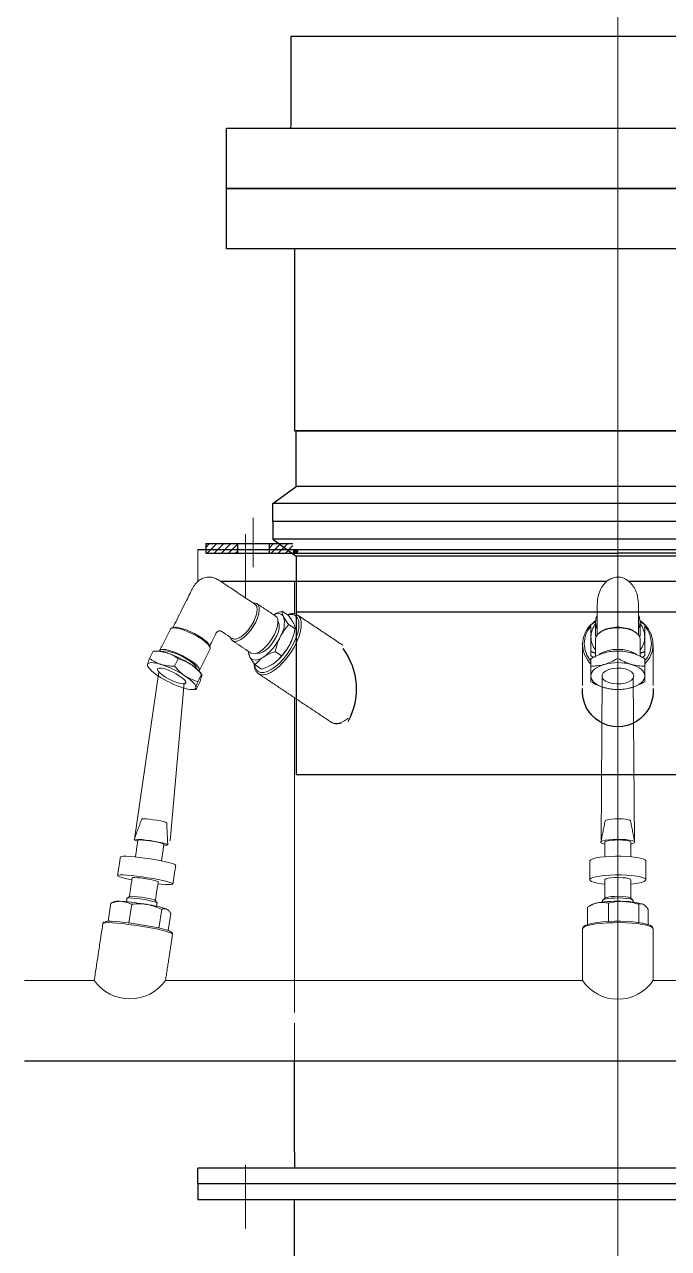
# Model space of a CAD drawing. Header units: inches. Extents: x 10153 to 11620, y 22178 to 23140.
# Drawn here: x 11434.94 to 11441.04, y 22647.34 to 22658.92 of the extents above; entities that cross this region are included whole.
import ezdxf

# ---------------------------------------------------------------- set-up
doc = ezdxf.new("R2010")
doc.units = ezdxf.units.IN
doc.header["$MEASUREMENT"] = 0
doc.linetypes.add('ACAD_ISO02W100', pattern=[15, 12, -3])
doc.linetypes.add('CENTER', pattern=[50.8, 31.75, -6.35, 6.35, -6.35])
for name, color, linetype, lineweight in [('61 Revision Cloud', 1, 'Continuous', 9), ('中心线', 1, 'CENTER', 9), ('楼板负筋文字', 7, 'Continuous', 18), ('粗实线', 7, 'Continuous', 30), ('粗线', 7, 'Continuous', 30), ('细线', 3, 'Continuous', 20), ('虚线', 6, 'ACAD_ISO02W100', 20)]:
    doc.layers.add(name, color=color, linetype=linetype, lineweight=lineweight)
doc.layers.add('尺寸标注', color=253, linetype='Continuous')

# ---------------------------------------------------------------- blocks, each defined once
blk = doc.blocks.new('A$C61F0714E')
at = {"layer": '粗线'}
blk.add_hatch(color=256, dxfattribs=at).paths.add_polyline_path([(101, -114), (102.5, -114), (102.5, -115), (102, -115, -0.414214)])
at = {"layer": '细线'}
h = blk.add_hatch(dxfattribs=at)
h.set_pattern_fill('ANSI31', color=256, scale=0.5, angle=90, style=0)
h.set_pattern_definition([(135, (-4587.5785, -850.4663), (-1.122532, -1.122532), [])])
h.paths.add_polyline_path([(-120, -112), (-130, -112), (-130, -115), (-120, -115)])
h.paths.add_polyline_path([(-102.5, -112), (-110, -112), (-110, -115), (-102.5, -115)])
h.paths.add_polyline_path([(110, -112), (102.5, -112), (102.5, -115), (110, -115)])
h.paths.add_polyline_path([(130, -112), (120, -112), (120, -115), (130, -115)])
at = {"color": 7, "linetype": 'Continuous', "lineweight": 15}
for p, q in [((100.89, -134.67), (101.05, -134.55)), ((105.94, -133.33), (103.93, -134.67)), ((6.98, -136.3), (7.86, -136.99)), ((103.82, -137.57), (101.81, -138.91)), ((-7, -140.71), (-6.93, -141.59)), ((6.93, -141.59), (7, -140.71)), ((-8.49, -146.06), (-8.49, -147.4)), ((0, -145.9), (0, -148.23)), ((8.49, -146.06), (8.49, -147.4)), ((108.06, -146.06), (106.05, -147.4)), ((146.59, -145.9), (147.75, -148.23)), ((-8.49, -148.35), (-8.49, -150.68)), ((8.49, -148.35), (8.49, -150.68)), ((114.43, -150.3), (112.41, -151.64)), ((138.67, -148.35), (139.83, -150.68)), ((131.32, -153.25), (132.48, -155.58)), ((131.89, -155.7), (133.05, -158.03)), ((-9.57, -232.21), (-9.57, -227.41)), ((-6.61, -231.56), (-6.61, -225.79)), ((2.96, -231.23), (2.96, -225.42)), ((9.57, -232.21), (9.57, -226.68)), ((144.78, -233.27), (143.88, -227.41)), ((154.23, -231.67), (153.33, -225.79)), ((160.79, -231.16), (159.91, -225.42)), ((141.84, -234.05), (141.02, -228.67)), ((-11.11, -249.84), (-142.7, -249.84)), ((142.7, -249.84), (11.11, -249.84)), ((187.17, -249.84), (165.19, -249.84))]:
    blk.add_line(p, q, dxfattribs=at)
at = {"color": 7, "linetype": 'Continuous', "lineweight": 15, "flags": 128}
for points in [[(114.87, -130.73), (114.7, -130.72), (113.99, -130.88), (113.48, -131.32), (113.18, -132.05), (113.1, -133.01), (113.26, -134.16), (113.64, -135.44), (114.23, -136.79)], [(-6.58, -134.71), (-6.82, -135.44), (-7, -136.79)], [(113.38, -153.04), (112.73, -153.33), (111.77, -153.41), (110.67, -153.18), (109.46, -152.64), (108.17, -151.82), (106.86, -150.75), (105.55, -149.45), (104.3, -147.97), (103.14, -146.35), (102.11, -144.66), (101.25, -142.93), (100.58, -141.23), (100.12, -139.62), (99.89, -138.14), (99.9, -136.84), (100.14, -135.76), (100.61, -134.94), (100.89, -134.67)], [(104.13, -134.53), (103.52, -134.4), (102.54, -134.4), (101.74, -134.71), (101.13, -135.32), (100.75, -136.21), (100.67, -136.55)], [(108.6, -134.46), (108.3, -134.34), (107.66, -134.15), (107.08, -134.09), (106.56, -134.15), (106.1, -134.34), (105.73, -134.65), (105.45, -135.07)], [(107.96, -134.88), (107.6, -135.24), (107.3, -135.97), (107.22, -136.93), (107.38, -138.08), (107.76, -139.36), (108.35, -140.71)], [(-8.28, -137.37), (-7.68, -136.84), (-6.98, -136.3)], [(-7, -136.79), (-6.82, -138.13), (-6.55, -138.93)], [(-7, -142.09), (-6.82, -141.31), (-6.31, -140.57), (-5.47, -139.91), (-4.36, -139.36), (-3.04, -138.94), (-1.56, -138.68), (0, -138.59), (1.56, -138.68), (3.04, -138.94), (4.36, -139.36), (5.47, -139.91), (6.31, -140.57), (6.82, -141.31), (7, -142.09)], [(100.67, -136.55), (100.59, -137.35), (100.68, -138.7), (101, -140.22), (101.55, -141.85), (102.3, -143.54), (103.24, -145.22), (104.32, -146.85), (105.51, -148.37), (106.78, -149.72), (108.07, -150.86), (109.35, -151.75), (110.57, -152.36), (111.68, -152.68), (111.73, -152.68)], [(113.84, -146.55), (113.71, -146.59), (112.95, -146.59), (112.06, -146.27), (111.09, -145.64), (110.1, -144.75), (109.14, -143.65), (108.29, -142.41), (107.6, -141.11), (107.1, -139.83), (106.83, -138.65), (106.8, -137.65), (107.03, -136.88), (107.22, -136.62)], [(114.23, -136.79), (114.99, -138.13), (115.89, -139.42), (116.88, -140.57), (117.92, -141.53), (118.94, -142.25), (119.9, -142.7), (120.76, -142.85), (121.46, -142.7), (121.98, -142.25), (122.21, -141.76)], [(131.38, -142.09), (132.64, -141.31), (134.01, -140.57), (135.42, -139.91), (136.8, -139.36), (138.09, -138.94), (139.22, -138.68), (140.13, -138.59), (140.78, -138.68), (141.13, -138.94), (141.14, -138.96)], [(108.35, -140.71), (109.11, -142.05), (110.01, -143.34), (111, -144.49), (112.04, -145.45), (113.06, -146.17), (114.02, -146.62), (114.88, -146.77), (115.58, -146.62), (115.73, -146.53)], [(128.62, -145.22), (128.59, -144.83), (128.87, -144.28), (129.45, -143.61), (130.3, -142.87), (131.38, -142.09)], [(-5.92, -147.01), (-5.47, -146.7), (-4.36, -146.15), (-3.04, -145.73), (-1.56, -145.47), (0, -145.38), (1.56, -145.47), (3.04, -145.73), (4.36, -146.15), (5.47, -146.7), (5.92, -147.02)], [(134.78, -148.88), (136.03, -148.1), (137.4, -147.36), (138.81, -146.7), (140.2, -146.15), (141.49, -145.73), (142.62, -145.47), (143.53, -145.38), (144.17, -145.47), (144.52, -145.73), (144.59, -145.95)], [(135.28, -148.88), (136.49, -148.14), (137.82, -147.44), (139.17, -146.83), (140.47, -146.35), (141.63, -146.03), (142.58, -145.89), (143.26, -145.94), (143.59, -146.12)], [(-8.49, -153.78), (-8.41, -153.23), (-8.2, -152.69), (-7.84, -152.16), (-7.35, -151.66), (-6.73, -151.2), (-6, -150.78), (-5.17, -150.42), (-4.24, -150.11)], [(4.24, -150.11), (5.17, -150.42), (6, -150.78), (6.73, -151.2), (7.35, -151.66), (7.84, -152.16), (8.2, -152.69), (8.41, -153.23), (8.49, -153.78)], [(111.81, -147.8), (112.52, -148.23), (113.2, -148.54), (113.84, -148.72), (114.43, -148.79), (114.95, -148.72), (115.4, -148.54), (115.77, -148.23), (116.06, -147.8)], [(132.14, -152.17), (132.03, -152.04), (131.99, -151.62), (132.27, -151.07), (132.84, -150.4), (133.7, -149.66), (134.78, -148.88)], [(132.88, -151.48), (132.87, -151.42), (133.01, -150.94), (133.48, -150.33), (134.25, -149.63), (135.28, -148.88)], [(144.12, -150.11), (144.98, -149.86), (145.78, -149.69), (146.48, -149.58), (147.09, -149.54), (147.59, -149.58), (147.97, -149.69), (148.23, -149.86), (148.36, -150.11)], [(148.36, -150.11), (148.36, -150.42), (148.23, -150.78), (147.97, -151.2), (147.58, -151.66), (147.08, -152.16), (146.47, -152.69), (145.76, -153.23), (144.97, -153.78)], [(-4.24, -157.46), (-5.17, -157.15), (-6, -156.79), (-6.73, -156.37), (-7.35, -155.91), (-7.84, -155.41), (-8.2, -154.88), (-8.41, -154.34), (-8.49, -153.78)], [(-5, -153.78), (-4.81, -153.11), (-4.27, -152.49), (-3.41, -151.96), (-2.3, -151.56), (-1.02, -151.34), (0.34, -151.29), (1.67, -151.43), (2.88, -151.74), (3.88, -152.21), (4.59, -152.79), (4.95, -153.44), (4.95, -154.13), (4.59, -154.78), (3.88, -155.36), (2.88, -155.83), (1.67, -156.14), (0.34, -156.28), (-1.02, -156.23), (-2.3, -156), (-3.41, -155.61), (-4.27, -155.08), (-4.81, -154.46), (-5, -153.78)], [(8.49, -153.78), (8.41, -154.34), (8.2, -154.88), (7.84, -155.41), (7.35, -155.91), (6.73, -156.37), (6, -156.79), (5.17, -157.15), (4.24, -157.46)], [(113.64, -152.83), (113.51, -152.95), (113.38, -153.04)], [(133.09, -157.46), (133.09, -157.15), (133.23, -156.79), (133.49, -156.37), (133.87, -155.91), (134.37, -155.41), (134.98, -154.88), (135.69, -154.34), (136.48, -153.78)], [(138.23, -153.78), (139.33, -153.11), (140.54, -152.49), (141.76, -151.96), (142.91, -151.56), (143.89, -151.34), (144.64, -151.29), (145.1, -151.43), (145.23, -151.74), (145.03, -152.21), (144.51, -152.79), (143.71, -153.44), (142.69, -154.13), (141.53, -154.78), (140.3, -155.36), (139.1, -155.83), (138.03, -156.14), (137.16, -156.28), (136.55, -156.23), (136.25, -156), (136.28, -155.61), (136.64, -155.08), (137.31, -154.46), (138.23, -153.78)], [(137.34, -157.46), (136.47, -157.71), (135.68, -157.88), (134.97, -157.99), (134.36, -158.03), (133.86, -157.99), (133.48, -157.88), (133.22, -157.71), (133.09, -157.46)], [(85.08, -167.15), (85.13, -167.19), (86.42, -168), (87.63, -168.54), (88.73, -168.77), (89.69, -168.69), (90.34, -168.4)], [(4, -199.49), (3.96, -199.41), (3.62, -199.22), (2.95, -199.04), (2.03, -198.91), (0.92, -198.84), (-0.27, -198.82), (-1.43, -198.86), (-2.47, -198.97), (-3.29, -199.12), (-3.81, -199.3), (-4, -199.49)], [(150.21, -198.9), (150.04, -198.84), (149.53, -198.82), (148.73, -198.86), (147.71, -198.97), (146.56, -199.12), (145.38, -199.3), (144.29, -199.51), (143.36, -199.71), (142.7, -199.9), (142.35, -200.05), (142.31, -200.11)], [(4.15, -206.8), (4.51, -206.71), (5.1, -206.49), (5.34, -206.25), (5.23, -206.01), (4.75, -205.78), (3.95, -205.58), (2.88, -205.43), (1.62, -205.32), (0.24, -205.28), (-1.15, -205.3), (-2.46, -205.38), (-3.61, -205.52), (-4.51, -205.71), (-5.1, -205.93), (-5.34, -206.17), (-5.23, -206.41), (-4.75, -206.64), (-4.15, -206.8)], [(4.15, -206.21), (4.11, -206.11), (3.75, -205.9), (3.06, -205.72), (2.1, -205.59), (0.96, -205.51), (-0.28, -205.49), (-1.49, -205.54), (-2.56, -205.64), (-3.41, -205.8), (-3.96, -205.99), (-4.15, -206.2), (-4.15, -206.21)], [(151.43, -205.87), (151.76, -205.78), (152.33, -205.58), (152.57, -205.43), (152.44, -205.32), (151.96, -205.28), (151.16, -205.3), (150.1, -205.38), (148.85, -205.52), (147.49, -205.71), (146.11, -205.93), (144.82, -206.17), (143.69, -206.41), (142.81, -206.64), (142.23, -206.84), (142, -206.99), (142.12, -207.09), (142.6, -207.14), (143.22, -207.12)], [(151.39, -205.58), (151.2, -205.51), (150.68, -205.49), (149.84, -205.54), (148.79, -205.64), (147.59, -205.8), (146.37, -205.99), (145.24, -206.2), (144.28, -206.42), (143.59, -206.61), (143.23, -206.77), (143.18, -206.84)], [(8.82, -212.13), (8.8, -212.04), (8.51, -211.73), (7.86, -211.44), (6.9, -211.18), (5.65, -210.96), (4.17, -210.78), (2.52, -210.67), (0.77, -210.61), (-1.01, -210.61), (-2.76, -210.68), (-4.39, -210.81), (-5.84, -210.99), (-7.05, -211.21), (-7.97, -211.48), (-8.57, -211.77), (-8.81, -212.08), (-8.82, -212.13)], [(156.91, -210.8), (156.9, -210.78), (156.66, -210.67), (156.07, -210.61), (155.15, -210.61), (153.95, -210.68), (152.52, -210.81), (150.91, -210.99), (149.19, -211.21), (147.42, -211.48), (145.69, -211.77), (144.06, -212.08), (142.6, -212.39), (141.36, -212.69), (140.41, -212.96), (139.78, -213.2), (139.49, -213.4), (139.47, -213.47)], [(4.15, -219.41), (5.14, -219.3), (6.48, -219.1), (7.55, -218.85), (8.31, -218.57), (8.74, -218.27), (8.8, -217.96), (8.51, -217.65), (7.86, -217.37), (6.9, -217.11), (5.65, -216.88), (4.17, -216.71), (2.52, -216.59), (0.77, -216.53), (-1.01, -216.54), (-2.76, -216.6), (-4.39, -216.73), (-5.84, -216.91), (-7.05, -217.14), (-7.97, -217.4), (-8.57, -217.7), (-8.81, -218), (-8.7, -218.31), (-8.23, -218.61), (-7.42, -218.89), (-6.31, -219.13), (-4.94, -219.33), (-4.15, -219.41)], [(4.15, -218.06), (4.11, -217.96), (3.75, -217.75), (3.06, -217.57), (2.1, -217.44), (0.96, -217.36), (-0.28, -217.34), (-1.49, -217.39), (-2.56, -217.49), (-3.41, -217.65), (-3.96, -217.84), (-4.15, -218.05), (-4.15, -218.06)], [(153.3, -218.1), (153.98, -217.96), (155.33, -217.65), (156.43, -217.37), (157.23, -217.11), (157.69, -216.88), (157.81, -216.71), (157.56, -216.59), (156.97, -216.53), (156.06, -216.54), (154.86, -216.6), (153.43, -216.73), (151.81, -216.91), (150.09, -217.14), (148.33, -217.4), (146.59, -217.7), (144.96, -218), (143.5, -218.31), (142.27, -218.61), (141.32, -218.89), (140.68, -219.13), (140.39, -219.33), (140.46, -219.47), (140.88, -219.56), (141.63, -219.59), (142.69, -219.56), (142.69, -219.56)], [(142.69, -219.56), (144.02, -219.46), (145.09, -219.35)], [(153.19, -217.43), (153.01, -217.36), (152.49, -217.34), (151.65, -217.39), (150.6, -217.49), (149.4, -217.65), (148.18, -217.84), (147.05, -218.05), (146.09, -218.27), (145.4, -218.46), (145.04, -218.62), (144.99, -218.69)], [(4.8, -224.62), (4.8, -224.61), (4.61, -224.39), (4.07, -224.18), (3.24, -224.01), (2.16, -223.88), (0.92, -223.81), (-0.38, -223.79), (-1.66, -223.84), (-2.81, -223.95), (-3.76, -224.11), (-4.42, -224.3), (-4.76, -224.52), (-4.8, -224.62)], [(4.08, -223.86), (3.75, -223.68), (3.06, -223.5), (2.1, -223.36), (0.96, -223.28), (-0.28, -223.27), (-1.49, -223.31), (-2.56, -223.42), (-3.41, -223.57), (-3.96, -223.77), (-4.08, -223.86)], [(154.84, -223.9), (154.83, -223.88), (154.57, -223.81), (153.98, -223.79), (153.11, -223.84), (152, -223.95), (150.76, -224.11), (149.47, -224.3), (148.22, -224.52), (147.12, -224.75), (146.23, -224.97), (145.63, -225.16), (145.36, -225.31), (145.35, -225.35)], [(154.08, -223.33), (153.92, -223.28), (153.39, -223.27), (152.56, -223.31), (151.5, -223.42), (150.31, -223.57), (149.09, -223.77), (147.95, -223.98), (146.99, -224.19), (146.3, -224.39), (145.94, -224.54), (145.91, -224.58)], [(11.11, -233.5), (10.93, -233.16), (10.4, -232.82), (9.54, -232.51), (8.37, -232.23), (6.93, -231.99), (5.27, -231.8), (3.43, -231.67), (1.49, -231.59), (-0.5, -231.57), (-2.47, -231.62), (-4.37, -231.73), (-6.12, -231.89), (-7.68, -232.11), (-8.99, -232.37), (-10.01, -232.66), (-10.71, -232.99), (-11.07, -233.33), (-11.11, -233.5)], [(-9.82, -232.3), (-9.01, -232.03), (-7.83, -231.76), (-6.39, -231.53), (-4.72, -231.35), (-2.9, -231.23), (-0.98, -231.16), (0.98, -231.16), (2.9, -231.23), (4.72, -231.35), (6.39, -231.53), (7.83, -231.76), (9.01, -232.03), (9.88, -232.33), (9.9, -232.34)], [(162.44, -231.82), (162.43, -231.8), (162.18, -231.67), (161.59, -231.59), (160.67, -231.57), (159.45, -231.62), (157.98, -231.73), (156.3, -231.89), (154.46, -232.11), (152.53, -232.37), (150.56, -232.66), (148.62, -232.99), (146.77, -233.33), (145.07, -233.68), (143.57, -234.02), (142.33, -234.34), (141.38, -234.64), (140.76, -234.9), (140.48, -235.11), (140.47, -235.18)], [(140.93, -234.5), (140.97, -234.46), (141.37, -234.24), (142.11, -233.96), (143.17, -233.66), (144.5, -233.33), (146.07, -233), (147.83, -232.66), (149.7, -232.33), (151.63, -232.03), (153.55, -231.76), (155.39, -231.53), (157.1, -231.35), (158.62, -231.23), (159.88, -231.16), (160.86, -231.16), (161.52, -231.23), (161.75, -231.3)]]:
    blk.add_lwpolyline(points, dxfattribs=at)
at = {"color": 7, "linetype": 'Continuous', "lineweight": 15}
for centre, radius, start, end in [((1.68, -136.79), 5.32, 335.8704, 21.7856), ((113.31, -137.03), 8.11, 166.0045, 212.9202), ((-2.36, -143.79), 8.72, 135.5228, 225.4007), ((-2.33, -143.54), 8.25, 138.7865, 221.7503), ((-1.79, -141.49), 6.7, 141.0715, 179.5535), ((1.76, -141.5), 6.72, 0.524, 38.8511), ((2.22, -143.89), 8.89, 0.6504, 44.2904), ((2.17, -143.62), 8.43, 0.5856, 40.1956), ((-1.76, -141.37), 6.72, 180.5241, 218.8509), ((1.79, -141.38), 6.7, 321.0717, 359.5533), ((116.91, -136.67), 15.19, 197.7946, 206.8598), ((121.88, -134.02), 17.07, 205.7598, 233.8513), ((2.15, -143.45), 8.45, 318.5942, 359.3883), ((2.2, -143.69), 8.91, 314.8496, 359.3307), ((119.45, -135.64), 17.92, 206.1324, 228.9125), ((112.7, -146.32), 3.67, 336.1464, 3.2714), ((151.93, -176.25), 31.29, 107.9253, 123.4854), ((145.8, -156.7), 10.81, 92.7687, 108.8721), ((0, -165.52), 15.98, 74.6021, 105.3979), ((112.11, -150.28), 2.43, 261.0029, 354.2103), ((141.42, -161.03), 12.81, 121.8181, 139.3846), ((153.75, -179.89), 31.29, 107.9253, 123.4854), ((127.7, -127.68), 31.29, 287.9253, 303.4854), ((0, -142.05), 15.98, 254.6021, 285.3979), ((-2.16, -243), 18.15, 88.9421, 109.0805), ((0.08, -263.91), 39.09, 80.8999, 92.7958), ((5.38, -231.56), 6.32, 64.6969, 81.9427), ((153.48, -261.08), 35.58, 98.0575, 108.2552), ((161.99, -301.87), 77.2, 94.0706, 100.0669), ((157.36, -232), 7.19, 79.8244, 96.7737), ((160.79, -234.77), 3.61, 74.8972, 90.4154)]:
    blk.add_arc(centre, radius, start, end, dxfattribs=at)
for points in [[(132.5, -124), (132.5, -114)], [(102, -134.18), (102, -124)], [(113.84, -130.96), (107.96, -134.88)], [(101.05, -134.55), (86.75, -144.08)], [(-8.49, -137.57), (-7.08, -136.68)], [(-7, -136.79), (-7, -140.71)], [(7, -140.71), (7, -136.79)], [(7.08, -136.68), (8.49, -137.57)], [(140.73, -138.66), (140.03, -138.46)], [(144.54, -145.75), (141.14, -138.96)], [(-7, -142.09), (-7, -147.58)], [(-5.27, -139.76), (-5.72, -140.07)], [(5.72, -140.07), (5.27, -139.76)], [(7, -147.58), (7, -142.09)], [(102.37, -141.09), (102.45, -141.31)], [(115.73, -146.53), (121.61, -142.61)], [(-11.11, -143.79), (-11.11, -156.73)], [(-7, -146.6), (-8.49, -146.06)], [(8.49, -146.06), (7, -146.61)], [(11.11, -156.73), (11.11, -143.79)], [(128.62, -145.22), (132.02, -152.01)], [(128.88, -144.03), (128.63, -144.71)], [(146.59, -145.9), (145.27, -145.9)], [(-8.49, -147.4), (-7.66, -147.92)], [(7.66, -147.93), (8.49, -147.4)], [(107.67, -149.15), (107.74, -149.21)], [(90.34, -168.4), (113.38, -153.04)], [(131.69, -152.69), (131.24, -153.3)], [(147.94, -151.24), (148.39, -150.63)], [(148.39, -150.63), (148.4, -150.63)], [(133.05, -158.03), (134.36, -158.03)], [(102, -249.84), (102, -160.63)], [(-4, -199.49), (-5.35, -206.18)], [(5.35, -206.18), (4, -199.49)], [(142.31, -200.11), (141.99, -207.01)], [(152.57, -205.39), (150.21, -198.9)], [(-4.15, -206.21), (-4.15, -210.78)], [(4.15, -210.78), (4.15, -206.21)], [(143.18, -206.84), (143.98, -212.09)], [(152.19, -210.84), (151.39, -205.58)], [(-8.82, -212.13), (-8.82, -218.06)], [(8.82, -218.06), (8.82, -212.13)], [(157.81, -216.73), (156.91, -210.8)], [(139.47, -213.47), (140.37, -219.39)], [(-4.15, -218.06), (-4.15, -223.92)], [(4.15, -223.92), (4.15, -218.06)], [(144.99, -218.69), (145.89, -224.6)], [(154.1, -223.34), (153.19, -217.43)], [(-4.08, -223.86), (-4.72, -224.48)], [(4.72, -224.48), (4.08, -223.86)], [(154.82, -223.87), (154.08, -223.33)], [(155, -224.97), (154.84, -223.9)], [(-4.8, -224.62), (-4.8, -225.08)], [(4.8, -225.08), (4.8, -224.62)], [(8.9, -226.29), (8.08, -225.85)], [(145.35, -225.35), (145.51, -226.42)], [(145.91, -224.58), (145.36, -225.31)], [(159.71, -225.34), (158.63, -224.92)], [(159.91, -225.42), (159.7, -225.36)], [(162.2, -231.43), (162.02, -231.33)], [(-11.11, -233.5), (-11.11, -249.84)], [(11.11, -249.84), (11.11, -233.5)], [(140.47, -235.18), (142.7, -249.84)], [(165.19, -249.84), (162.44, -231.82)]]:
    blk.add_open_spline(points, degree=1, dxfattribs=at)
for points, knots in [([(6.5, -131.19), (6.43, -130.24), (6.32, -128.54), (5.47, -126.37), (4.49, -124.86), (3.39, -123.75), (2.13, -122.97), (0.51, -122.5), (-1.06, -122.61), (-2.47, -123.18), (-3.61, -123.98), (-4.7, -125.16), (-5.65, -126.81), (-6.34, -128.67), (-6.51, -131.14), (-6.5, -131.43), (-6.5, -132.13), (-6.5, -133.27), (-6.5, -134.63), (-6.5, -137.12), (-6.5, -139.23), (-6.5, -140.86)], [0, 0, 0, 0, 0.07982, 0.142885, 0.191654, 0.228353, 0.272541, 0.313354, 0.36778, 0.40061, 0.438425, 0.482513, 0.534109, 0.59426, 0.663929, 0.686585, 0.709132, 0.753868, 0.798769, 0.84396, 1, 1, 1, 1]), ([(140.38, -138.56), (139.94, -137.67), (138.98, -135.75), (137.54, -132.87), (136.2, -130.21), (135.11, -128.08), (134.27, -126.33), (133.41, -124.78), (132.2, -123.58), (130.76, -122.81), (129.07, -122.47), (127.33, -122.75), (125.87, -123.5), (124.74, -124.26), (123.57, -125.11), (122.05, -126.09), (120.15, -127.36), (118.22, -128.65), (116.28, -129.94), (115.12, -130.71), (114.5, -131.13)], [0, 0, 0, 0, 0.078958, 0.169717, 0.254094, 0.313416, 0.358153, 0.403903, 0.448477, 0.486967, 0.527853, 0.57885, 0.618977, 0.652083, 0.689113, 0.739701, 0.803338, 0.88141, 0.936652, 1, 1, 1, 1]), ([(6.5, -140.85), (6.5, -139.21), (6.5, -136.64), (6.5, -133.74), (6.5, -132.12), (6.5, -131.45), (6.5, -131.28), (6.5, -131.19)], [0, 0, 0, 0, 0.463529, 0.731993, 0.865299, 0.932487, 1, 1, 1, 1]), ([(118.87, -141.38), (118.51, -141.11), (117.59, -140.42), (116.12, -138.74), (114.77, -136.54), (113.91, -134.31), (113.73, -132.49), (113.98, -131.4), (114.45, -131.25), (114.55, -131.21)], [0, 0, 0, 0, 0.108073, 0.276914, 0.445755, 0.614595, 0.783436, 0.952277, 1, 1, 1, 1]), ([(104.28, -134.44), (103.93, -134.32), (103.19, -134.08), (102.21, -134.09), (101.39, -134.29), (101.02, -134.6), (100.87, -134.73)], [0, 0, 0, 0, 0.267004, 0.56518, 0.823558, 1, 1, 1, 1]), ([(103.93, -134.67), (103.6, -135.12), (102.93, -136.03), (102.51, -136.79), (102.3, -137.17)], [0, 0, 0, 0, 0.495457, 1, 1, 1, 1]), ([(103.82, -137.57), (104.15, -137.12), (104.82, -136.21), (105.24, -135.45), (105.45, -135.07)], [0, 0, 0, 0, 0.495458, 1, 1, 1, 1]), ([(105.45, -135.07), (105.47, -135.02), (105.66, -134.64), (105.89, -134.01), (105.92, -133.56), (105.94, -133.33)], [0, 0, 0, 0, 0.070087, 0.530783, 1, 1, 1, 1]), ([(105.94, -133.33), (106.62, -133.56), (107.57, -133.88), (108.37, -134.34), (108.59, -134.46)], [0, 0, 0, 0, 0.720613, 1, 1, 1, 1]), ([(-8.49, -141.44), (-8.49, -140.41), (-8.49, -139.03), (-8.49, -137.87), (-8.49, -137.57)], [0, 0, 0, 0, 0.7424487, 1, 1, 1, 1]), ([(-5.21, -139.82), (-5.02, -139.66), (-4.39, -139.14), (-2.52, -138.59), (0, -138.32), (2.52, -138.59), (4.39, -139.14), (5.02, -139.66), (5.21, -139.82)], [0, 0, 0, 0, 0.088865, 0.294432, 0.5, 0.705568, 0.911135, 1, 1, 1, 1]), ([(8.49, -137.57), (8.49, -137.87), (8.49, -139.03), (8.49, -140.41), (8.49, -141.44)], [0, 0, 0, 0, 0.2575513, 1, 1, 1, 1]), ([(102.3, -137.17), (102.27, -137.22), (102.09, -137.6), (101.85, -138.23), (101.82, -138.69), (101.81, -138.91)], [0, 0, 0, 0, 0.070089, 0.530783, 1, 1, 1, 1]), ([(101.81, -138.91), (101.9, -139.33), (102.26, -140.93), (102.89, -142.43), (103.36, -143.54)], [0, 0, 0, 0, 0.257552, 1, 1, 1, 1]), ([(106.51, -141.44), (105.91, -140.41), (105.11, -139.03), (104.08, -137.87), (103.82, -137.57)], [0, 0, 0, 0, 0.742449, 1, 1, 1, 1]), ([(131.41, -141.66), (132.1, -141.24), (133.47, -140.39), (135.86, -139.3), (137.98, -138.59), (139.48, -138.32), (139.86, -138.48), (139.99, -138.54)], [0, 0, 0, 0, 0.2214481, 0.4428963, 0.6643444, 0.8857927, 1, 1, 1, 1]), ([(-8.49, -146.06), (-8.49, -144.89), (-8.49, -143.28), (-8.49, -141.83), (-8.49, -141.44)], [0, 0, 0, 0, 0.731366, 1, 1, 1, 1]), ([(8.49, -141.44), (8.49, -141.83), (8.49, -143.28), (8.49, -144.89), (8.49, -146.06)], [0, 0, 0, 0, 0.268634, 1, 1, 1, 1]), ([(108.06, -146.06), (107.77, -144.89), (107.38, -143.28), (106.69, -141.83), (106.51, -141.44)], [0, 0, 0, 0, 0.731367, 1, 1, 1, 1]), ([(121.65, -141.86), (121.43, -142), (120.89, -142.33), (119.81, -141.97), (119.07, -141.5), (118.87, -141.38)], [0, 0, 0, 0, 0.342553, 0.824416, 1, 1, 1, 1]), ([(121.71, -141.94), (122.62, -141.33), (123.72, -140.6), (124.84, -139.84), (125.09, -139.66), (125.17, -139.63), (125.46, -139.5), (125.66, -139.51), (125.7, -139.52), (125.9, -139.55), (126.2, -139.68), (126.52, -139.98), (126.78, -140.35), (126.96, -140.7), (127.22, -141.25), (127.83, -142.5), (128.36, -143.58), (128.76, -144.38)], [0, 0, 0, 0, 0.2561795, 0.3063081, 0.3189689, 0.3380061, 0.3611699, 0.4268005, 0.4804312, 0.5206991, 0.5802658, 0.6229328, 0.6800019, 0.6987635, 0.7396683, 0.808068, 1, 1, 1, 1]), ([(128.92, -144.07), (128.92, -144.03), (128.9, -143.77), (129.69, -142.91), (130.84, -142.08), (131.41, -141.66)], [0, 0, 0, 0, 0.071871, 0.535935, 1, 1, 1, 1]), ([(-4.24, -146.47), (-4.34, -146.5), (-5.11, -146.73), (-6.54, -147.29), (-7.83, -148), (-8.49, -148.35)], [0, 0, 0, 0, 0.070088, 0.530784, 1, 1, 1, 1]), ([(0, -145.9), (-0.69, -145.92), (-2.08, -145.95), (-3.52, -146.3), (-4.24, -146.47)], [0, 0, 0, 0, 0.495457, 1, 1, 1, 1]), ([(4.24, -146.47), (4.14, -146.44), (3.38, -146.23), (1.95, -145.96), (0.65, -145.92), (0, -145.9)], [0, 0, 0, 0, 0.070088, 0.530783, 1, 1, 1, 1]), ([(8.49, -148.35), (7.8, -147.97), (6.41, -147.2), (4.97, -146.72), (4.24, -146.47)], [0, 0, 0, 0, 0.495458, 1, 1, 1, 1]), ([(103.36, -143.54), (103.56, -143.92), (104.31, -145.33), (105.31, -146.53), (106.05, -147.4)], [0, 0, 0, 0, 0.268634, 1, 1, 1, 1]), ([(111.81, -147.8), (111.74, -147.75), (111.16, -147.37), (109.96, -146.74), (108.7, -146.29), (108.06, -146.06)], [0, 0, 0, 0, 0.070087, 0.530783, 1, 1, 1, 1]), ([(116.55, -146.06), (116.54, -146.3), (116.51, -146.78), (116.21, -147.46), (116.06, -147.8)], [0, 0, 0, 0, 0.495458, 1, 1, 1, 1]), ([(142.3, -146.47), (142.21, -146.5), (141.5, -146.73), (140.23, -147.29), (139.19, -148), (138.67, -148.35)], [0, 0, 0, 0, 0.070087, 0.530783, 1, 1, 1, 1]), ([(146.59, -145.9), (145.85, -145.92), (144.37, -145.95), (142.99, -146.3), (142.3, -146.47)], [0, 0, 0, 0, 0.495459, 1, 1, 1, 1]), ([(-8.49, -150.68), (-7.8, -150.66), (-6.41, -150.63), (-4.97, -150.28), (-4.24, -150.11)], [0, 0, 0, 0, 0.495458, 1, 1, 1, 1]), ([(-4.24, -150.11), (-4.14, -150.08), (-3.38, -149.85), (-1.95, -149.3), (-0.65, -148.59), (0, -148.23)], [0, 0, 0, 0, 0.070087, 0.530783, 1, 1, 1, 1]), ([(0, -148.23), (0.69, -148.61), (2.08, -149.38), (3.52, -149.87), (4.24, -150.11)], [0, 0, 0, 0, 0.495458, 1, 1, 1, 1]), ([(4.24, -150.11), (4.34, -150.14), (5.11, -150.35), (6.54, -150.62), (7.83, -150.66), (8.49, -150.68)], [0, 0, 0, 0, 0.070088, 0.530784, 1, 1, 1, 1]), ([(106.05, -147.4), (106.41, -147.85), (107.13, -148.76), (108.15, -149.52), (108.66, -149.9)], [0, 0, 0, 0, 0.495458, 1, 1, 1, 1]), ([(108.66, -149.9), (108.74, -149.95), (109.32, -150.33), (110.52, -150.96), (111.78, -151.42), (112.41, -151.64)], [0, 0, 0, 0, 0.070088, 0.530783, 1, 1, 1, 1]), ([(114.43, -150.3), (114.07, -149.85), (113.35, -148.94), (112.33, -148.18), (111.81, -147.8)], [0, 0, 0, 0, 0.495458, 1, 1, 1, 1]), ([(113.67, -152.76), (113.8, -152.65), (114.15, -152.34), (114.5, -151.57), (114.72, -150.73), (114.71, -150.11), (114.71, -149.9)], [0, 0, 0, 0, 0.183216, 0.500195, 0.829612, 1, 1, 1, 1]), ([(116.06, -147.8), (116.03, -147.85), (115.84, -148.24), (115.35, -149.04), (114.74, -149.88), (114.43, -150.3)], [0, 0, 0, 0, 0.070088, 0.530783, 1, 1, 1, 1]), ([(134.66, -150.15), (133.78, -150.84), (132.58, -151.77), (131.58, -152.95), (131.32, -153.25)], [0, 0, 0, 0, 0.742449, 1, 1, 1, 1]), ([(138.67, -148.35), (137.65, -148.69), (136.27, -149.14), (135, -149.93), (134.66, -150.15)], [0, 0, 0, 0, 0.731366, 1, 1, 1, 1]), ([(139.83, -150.68), (140.56, -150.66), (142.05, -150.63), (143.42, -150.28), (144.12, -150.11)], [0, 0, 0, 0, 0.495458, 1, 1, 1, 1]), ([(144.12, -150.11), (144.21, -150.08), (144.92, -149.85), (146.19, -149.3), (147.22, -148.59), (147.75, -148.23)], [0, 0, 0, 0, 0.070088, 0.530784, 1, 1, 1, 1]), ([(147.75, -148.23), (147.89, -148.61), (148.16, -149.38), (148.3, -149.87), (148.36, -150.11)], [0, 0, 0, 0, 0.495457, 1, 1, 1, 1]), ([(148.36, -150.11), (148.37, -150.14), (148.42, -150.35), (148.44, -150.57), (148.39, -150.61), (148.37, -150.62)], [0, 0, 0, 0, 0.095132, 0.720454, 1, 1, 1, 1]), ([(-8.49, -153.78), (-8.49, -153.55), (-8.49, -152.69), (-8.49, -151.53), (-8.49, -150.68)], [0, 0, 0, 0, 0.268635, 1, 1, 1, 1]), ([(-8.49, -155.58), (-8.49, -155.47), (-8.49, -155.06), (-8.49, -154.33), (-8.49, -153.78)], [0, 0, 0, 0, 0.257551, 1, 1, 1, 1]), ([(8.49, -150.68), (8.49, -151.53), (8.49, -152.69), (8.49, -153.55), (8.49, -153.78)], [0, 0, 0, 0, 0.731365, 1, 1, 1, 1]), ([(8.49, -153.78), (8.49, -154.33), (8.49, -155.06), (8.49, -155.47), (8.49, -155.58)], [0, 0, 0, 0, 0.742449, 1, 1, 1, 1]), ([(113.29, -153.06), (113.49, -152.95), (113.73, -152.81), (113.89, -152.57), (113.92, -152.52)], [0, 0, 0, 0, 0.788044, 1, 1, 1, 1]), ([(131.32, -153.25), (131.27, -153.27), (131.18, -153.3), (131.24, -153.65), (131.27, -153.82)], [0, 0, 0, 0, 0.4954573, 1, 1, 1, 1]), ([(131.27, -153.82), (131.28, -153.85), (131.34, -154.08), (131.5, -154.64), (131.76, -155.35), (131.89, -155.7)], [0, 0, 0, 0, 0.070088, 0.530784, 1, 1, 1, 1]), ([(132.48, -155.58), (132.84, -155.47), (134.23, -155.06), (135.52, -154.33), (136.48, -153.78)], [0, 0, 0, 0, 0.257552, 1, 1, 1, 1]), ([(136.48, -153.78), (136.81, -153.55), (138.04, -152.69), (139.07, -151.53), (139.83, -150.68)], [0, 0, 0, 0, 0.268633, 1, 1, 1, 1]), ([(-4.24, -157.46), (-4.34, -157.43), (-5.11, -157.2), (-6.54, -156.65), (-7.83, -155.94), (-8.49, -155.58)], [0, 0, 0, 0, 0.070088, 0.530784, 1, 1, 1, 1]), ([(0, -158.03), (-0.69, -158.01), (-2.08, -157.98), (-3.52, -157.63), (-4.24, -157.46)], [0, 0, 0, 0, 0.495458, 1, 1, 1, 1]), ([(4.24, -157.46), (4.14, -157.49), (3.38, -157.7), (1.95, -157.97), (0.65, -158.01), (0, -158.03)], [0, 0, 0, 0, 0.070088, 0.5307831, 1, 1, 1, 1]), ([(8.49, -155.58), (7.8, -155.96), (6.41, -156.73), (4.97, -157.22), (4.24, -157.46)], [0, 0, 0, 0, 0.4954572, 1, 1, 1, 1]), ([(133.09, -157.46), (133.09, -157.43), (133.03, -157.2), (132.86, -156.65), (132.61, -155.94), (132.48, -155.58)], [0, 0, 0, 0, 0.070088, 0.530784, 1, 1, 1, 1]), ([(133.05, -158.03), (133.09, -158.01), (133.19, -157.98), (133.12, -157.63), (133.09, -157.46)], [0, 0, 0, 0, 0.495459, 1, 1, 1, 1]), ([(87.32, -168.58), (87.36, -168.6), (87.8, -168.79), (88.54, -168.86), (89.52, -168.83), (90.03, -168.55), (90.29, -168.42)], [0, 0, 0, 0, 0.034771, 0.384426, 0.695081, 1, 1, 1, 1]), ([(-9.57, -227.41), (-9.33, -227.07), (-8.85, -226.38), (-8.34, -226.03), (-8.09, -225.85)], [0, 0, 0, 0, 0.495457, 1, 1, 1, 1]), ([(-8.09, -225.85), (-8.05, -225.83), (-7.79, -225.7), (-7.29, -225.58), (-6.84, -225.72), (-6.61, -225.79)], [0, 0, 0, 0, 0.070086, 0.530783, 1, 1, 1, 1]), ([(-6.61, -225.79), (-6.21, -225.66), (-4.65, -225.16), (-3.03, -224.99), (-1.82, -224.86)], [0, 0, 0, 0, 0.257551, 1, 1, 1, 1]), ([(-1.82, -224.86), (-1.39, -224.85), (0.23, -224.83), (1.81, -225.17), (2.96, -225.42)], [0, 0, 0, 0, 0.268633, 1, 1, 1, 1]), ([(2.96, -225.42), (3.5, -225.32), (4.58, -225.1), (5.7, -225.24), (6.27, -225.3)], [0, 0, 0, 0, 0.495457, 1, 1, 1, 1]), ([(6.27, -225.3), (6.35, -225.32), (6.94, -225.44), (8.06, -225.82), (9.06, -226.39), (9.57, -226.68)], [0, 0, 0, 0, 0.070088, 0.530782, 1, 1, 1, 1]), ([(141.02, -228.67), (141.22, -228.36), (141.62, -227.73), (142.1, -227.44), (142.34, -227.29)], [0, 0, 0, 0, 0.495458, 1, 1, 1, 1]), ([(142.34, -227.29), (142.37, -227.28), (142.63, -227.17), (143.14, -227.12), (143.63, -227.31), (143.88, -227.41)], [0, 0, 0, 0, 0.070087, 0.530783, 1, 1, 1, 1]), ([(143.88, -227.41), (144.62, -227.07), (146.1, -226.38), (147.69, -226.03), (148.49, -225.85)], [0, 0, 0, 0, 0.495458, 1, 1, 1, 1]), ([(148.49, -225.85), (148.61, -225.83), (149.45, -225.7), (151.08, -225.58), (152.58, -225.72), (153.33, -225.79)], [0, 0, 0, 0, 0.070088, 0.530784, 1, 1, 1, 1]), ([(153.33, -225.79), (153.59, -225.66), (154.6, -225.16), (155.69, -224.99), (156.51, -224.86)], [0, 0, 0, 0, 0.257553, 1, 1, 1, 1]), ([(156.51, -224.86), (156.81, -224.85), (157.93, -224.83), (159.07, -225.17), (159.91, -225.42)], [0, 0, 0, 0, 0.268634, 1, 1, 1, 1]), ([(162.41, -231.83), (162.41, -231.8), (162.43, -231.62), (162.24, -231.44), (162.14, -231.4), (162.12, -231.38)], [0, 0, 0, 0, 0.151626, 0.78074, 1, 1, 1, 1]), ([(-10.01, -232.34), (-10.07, -232.37), (-10.43, -232.5), (-10.76, -232.74), (-11.1, -233.16), (-11.08, -233.44), (-11.08, -233.54)], [0, 0, 0, 0, 0.088555, 0.545294, 0.832652, 1, 1, 1, 1]), ([(11.11, -233.5), (11.09, -233.36), (11.04, -233.05), (10.69, -232.71), (10.41, -232.5), (10.14, -232.4), (10.1, -232.38)], [0, 0, 0, 0, 0.255402, 0.560768, 0.935945, 1, 1, 1, 1]), ([(140.63, -234.69), (140.58, -234.73), (140.47, -234.83), (140.49, -235.05), (140.49, -235.17)], [0, 0, 0, 0, 0.468181, 1, 1, 1, 1]), ([(141.86, -234.04), (141.83, -234.05), (141.47, -234.16), (141.11, -234.34), (140.77, -234.47), (140.64, -234.67), (140.6, -234.72)], [0, 0, 0, 0, 0.053478, 0.522317, 0.884511, 1, 1, 1, 1]), ([(162.41, -231.85), (162.42, -231.81), (162.44, -231.76), (162.41, -231.73), (162.41, -231.73)], [0, 0, 0, 0, 0.98149, 1, 1, 1, 1])]:
    blk.add_open_spline(points, degree=3, knots=knots, dxfattribs=at)
at = {"layer": '中心线'}
blk.add_line((115, -103.89), (115, -119.44), dxfattribs=at)
at = {"layer": '中心线', "ltscale": 60}
for p, q in [((117.5, -129), (117.5, -109)), ((0, -115), (0, -313)), ((117.5, -328), (117.5, -308))]:
    blk.add_line(p, q, dxfattribs=at)
at = {"layer": '尺寸标注', "lineweight": 15}
for p, q in [((4.95, -154.13), (5.28, -206.13)), ((144.77, -152.5), (152.51, -205.24)), ((-4.81, -154.46), (-5.22, -206.05)), ((136.85, -155.98), (141.21, -205.81))]:
    blk.add_line(p, q, dxfattribs=at)
for centre, radius, start, end in [((0, -242.37), 13.39, 213.9022, 326.0978), ((153.95, -241.83), 13.8, 215.4782, 324.5218)]:
    blk.add_arc(centre, radius, start, end, dxfattribs=at)
at = {"layer": '粗实线'}
for p, q in [((-132.5, -114), (0, -114)), ((0, -114), (132.5, -114)), ((-125.22, -124), (-3.55, -124)), ((3.58, -124), (125.17, -124)), ((-180, -275.24), (187.17, -275.24)), ((102, -304), (102, -309)), ((-132.5, -309), (132.5, -309)), ((-132.5, -314), (0, -314)), ((-132.5, -314), (0, -314)), ((0, -314), (132.5, -314)), ((0, -314), (132.5, -314)), ((-132.5, -319), (132.5, -319)), ((102, -369), (102, -319))]:
    blk.add_line(p, q, dxfattribs=at)
for points in [[(102, -304), (102, -275.24)], [(132.5, -314), (132.5, -309)], [(132.5, -314), (132.5, -319)]]:
    blk.add_open_spline(points, degree=1, dxfattribs=at)
at = {"layer": '粗线'}
for p, q in [((-130, -115), (0, -115)), ((130, -115), (0, -115)), ((101, -114), (102.5, -114)), ((130, -112), (102.5, -112)), ((110, -112), (110, -115)), ((120, -112), (120, -115)), ((130, -112), (130, -115))]:
    blk.add_line(p, q, dxfattribs=at)
for centre, radius, start, end in [((102, -114), 1, 180, 270), ((103.99, -157.88), 21.47, 143.3903, 208.7545), ((0, -158.64), 11.15, 175.3279, 4.6721)]:
    blk.add_arc(centre, radius, start, end, dxfattribs=at)
at = {"layer": '虚线'}
blk.add_line((102, -275.24), (102, -249.84), dxfattribs=at)
blk = doc.blocks.new('A$C49F451C1')
at = {"layer": '粗线', "linetype": 'Continuous'}
for p, q in [((103, 0), (-103, 0)), ((103, 0), (-103, 0)), ((103, -27.97), (103, 0)), ((123.42, -29), (-123.42, -29)), ((103.2, -29), (103, -27.97)), ((123.42, -48), (123.42, -29)), ((-123.42, -48), (123.42, -48)), ((123.42, -48), (-123.42, -48)), ((123.42, -67), (123.42, -48)), ((-123.42, -67), (123.42, -67)), ((102, -67), (102, -124.4)), ((102, -124.4), (-102, -124.4)), ((-101.5, -124.4), (101.5, -124.4)), ((101.5, -142), (101.5, -124.4)), ((-101.5, -142), (101.5, -142)), ((108.85, -147.4), (101.5, -142)), ((-108.85, -147.4), (108.85, -147.4)), ((108.85, -153), (108.85, -147.4)), ((-108.85, -153), (108.85, -153)), ((-108.85, -153), (108.85, -153)), ((108.85, -153), (108.85, -158.6)), ((-108.85, -158.6), (108.85, -158.6)), ((108.85, -158.6), (101.5, -164)), ((-101.5, -164), (101.5, -164)), ((101.5, -164), (101.5, -233)), ((-101.5, -181.6), (101.5, -181.6)), ((-101.5, -233), (101.5, -233))]:
    blk.add_line(p, q, dxfattribs=at)
at = {"layer": '楼板负筋文字', "color": 1}
blk.add_blockref('A$C61F0714E', (0, -48), dxfattribs=at)
blk = doc.blocks.new('A$C66546700')
at = {"layer": '中心线', "ltscale": 20}
blk.add_line((-8.27, -1562.40287), (-8.27, -691.65811), dxfattribs=at)
at = {"layer": '楼板负筋文字', "color": 1}
blk.add_blockref('A$C49F451C1', (-8.27, -953.40287), dxfattribs=at)
blk = doc.blocks.new('A$C65C80DE7')
at = {"layer": '楼板负筋文字', "color": 1}
blk.add_blockref('A$C66546700', (1351.53, 1562.4), dxfattribs=at)

msp = doc.modelspace()

# ---------------------------------------------------------------- block references
at = {"layer": '61 Revision Cloud', "xscale": -0.03, "yscale": 0.03, "zscale": 0.03}
msp.add_blockref('A$C65C80DE7', (11480.858, 22640.539), dxfattribs=at)

doc.saveas('drawing.dxf')
